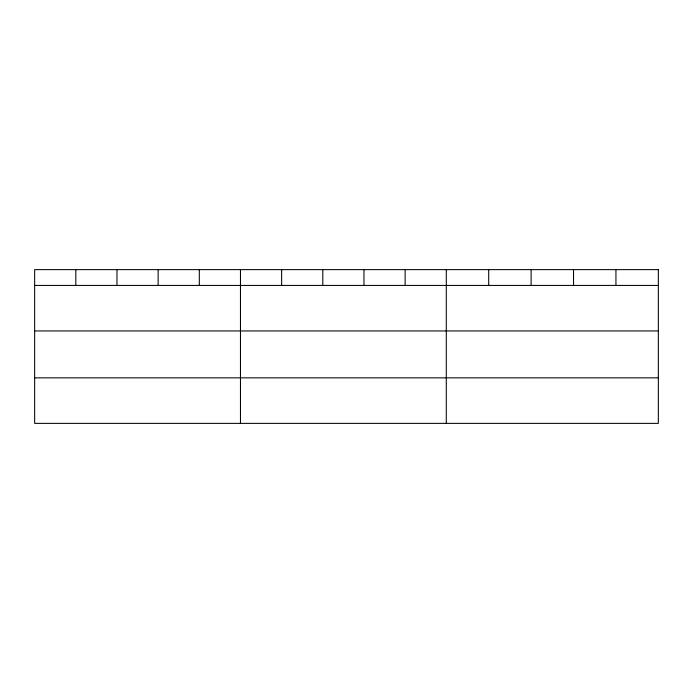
<?xml version="1.0" encoding="UTF-8"?>
<svg xmlns="http://www.w3.org/2000/svg" width="693" height="693" viewBox="0 0 693 693"><rect width="100%" height="100%" fill="white"/><g stroke="black" fill="none" stroke-linecap="round" stroke-linejoin="round"><path stroke-width="1.04" d="M34.65 285.429L658.35 285.429M34.65 330.951L658.35 330.951M34.65 377.85L658.35 377.85M615.938 269.629L615.938 285.429M573.527 269.629L573.527 285.429M531.115 269.629L531.115 285.429M488.704 269.629L488.704 285.429M446.292 269.629L446.292 423.371M405.128 269.629L405.128 285.429M363.964 269.629L363.964 285.429M322.799 269.629L322.799 285.429M281.635 269.629L281.635 285.429M240.471 269.629L240.471 423.371M199.307 269.629L199.307 285.429M158.143 269.629L158.143 285.429M116.978 269.629L116.978 285.429M75.814 269.629L75.814 285.429M658.35 269.629L34.65 269.629L34.65 423.371L658.35 423.371L658.35 269.629"/></g></svg>
